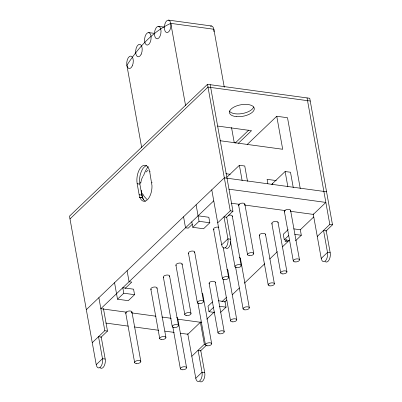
<?xml version="1.0" encoding="UTF-8"?>
<svg xmlns="http://www.w3.org/2000/svg" width="402" height="402" viewBox="0 0 402 402"><rect width="100%" height="100%" fill="white"/><g stroke="black" fill="none" stroke-linecap="round" stroke-linejoin="round"><path stroke-width="0.6" d="M140.77 182.709L141.494 179.518L142.735 176.548M140.665 183.518L140.826 182.282M145.986 172.076L148.097 170.217M325.786 231.22L332.504 224.798L309.741 98.284L207.497 84.325L69.496 216.16L96.219 364.674A6.306 3.206 -82.2 0 0 100.344 367.182A6.306 3.206 -82.2 0 0 102.49 358.684L98.53 336.68L101.224 337.047L105.183 359.051A6.306 3.206 -82.2 0 1 103.892 366.463A6.306 3.206 -82.2 0 1 99.962 367.564M69.993 218.909L207.99 87.073L310.233 101.033M150.222 171.82L149.715 171.754A12.613 6.412 -82.2 0 0 141.464 166.745A12.613 6.412 -82.2 0 0 137.172 183.739L139.645 197.488L142.534 197.668A12.613 6.412 -82.2 0 0 145.408 201.307M139.645 197.488L142.534 197.668M235.135 143.112L248.753 130.102M238.356 143.263L251.521 130.685L217.502 126.042M247.18 144.514L276.752 116.263L287.515 117.736L300.249 188.513M86.319 309.671L224.321 177.835L326.565 191.794M226.839 177.262L239.381 165.277L244.763 166.011L247.511 181.292M213.753 200.824L100.847 308.686L126.871 312.238M125.042 288.51L131.766 282.088L129.072 281.722L127.092 270.717M192.251 224.306L188.216 228.155L185.528 227.788L183.548 216.789M114.55 282.701L117.52 299.204L123.791 293.214L134.554 294.681L133.564 289.184L122.801 287.711L123.791 293.214M191.799 221.798L192.789 227.296L199.065 221.306L209.824 222.773L208.834 217.271L198.075 215.804M134.554 294.681L128.278 300.676L117.52 299.204M209.824 222.773L203.553 228.768L192.789 227.296M92.259 342.675L104.806 330.69L107.495 331.057L103.425 308.445M217.713 222.824L230.261 210.839L232.949 211.206L210.186 84.691M100.776 337.479L107.495 331.057M226.231 217.628L232.949 211.206M271.682 184.362L285.124 171.523L290.505 172.257L293.254 187.538M96.219 364.674L102.49 358.684L105.183 359.051M230.637 239.205L226.678 217.201L223.989 216.834L227.944 238.838A6.306 3.206 -82.2 0 1 225.798 247.33A6.306 3.206 -82.2 0 1 221.673 244.828L227.944 238.838L230.637 239.205A6.306 3.206 -82.2 0 1 229.346 246.617A6.306 3.206 -82.2 0 1 225.416 247.717M212.492 301.912L208.01 306.193L209 311.696L214.382 312.429M288.209 229.577L283.284 234.286L284.274 239.783L289.656 240.522M209 311.696L213.482 307.414M284.274 239.783L288.752 235.507M200.402 322.278L187.855 334.263L180.403 333.243M221.904 301.731L226.386 297.45M286.872 239.667L285.083 241.381L287.772 241.748M313.309 214.412L325.856 202.427L228.989 189.206M206.673 319.218L214.291 311.942M224.597 302.098L226.839 299.957M232.22 294.817L239.446 287.912M244.416 283.164L264.737 263.752M269.707 259.004L277.385 251.667M282.355 246.923L289.566 240.034M293.741 228.864L300.319 229.763L313.761 216.919M220.658 312.309L226.035 307.168L225.045 301.671L218.467 300.771M295.485 240.828L301.309 235.26L300.319 229.763M191.814 356.262L204.357 344.278L205.437 344.424M317.268 236.416L329.816 224.432L332.504 224.798M200.327 351.067L206.603 345.072M204.734 372.644L200.779 350.639L198.085 350.273L202.045 372.272A6.306 3.206 -82.2 0 1 199.9 380.769A6.306 3.206 -82.2 0 1 195.774 378.267L202.045 372.272L204.734 372.644A6.306 3.206 -82.2 0 1 203.583 379.82A6.306 3.206 -82.2 0 1 199.789 381.433M330.193 252.793L326.233 230.788L323.54 230.421L327.499 252.426A6.306 3.206 -82.2 0 1 325.354 260.923A6.306 3.206 -82.2 0 1 321.228 258.416L327.499 252.426L330.193 252.793A6.306 3.206 -82.2 0 1 329.037 259.973A6.306 3.206 -82.2 0 1 325.243 261.581M168.518 20.115A6.306 3.206 -82.2 0 1 169.971 29.879A6.306 3.206 -82.2 0 1 164.473 29.095A6.306 3.206 -82.2 0 1 168.518 20.115L211.568 25.994M141.665 147.474L126.881 65.315A169.815 86.319 -82.2 0 1 170.79 23.366L213.839 29.245L224.291 87.309M158.614 26.356A6.306 3.206 -82.2 0 1 160.066 36.12A6.306 3.206 -82.2 0 1 154.569 35.331A6.306 3.206 -82.2 0 1 158.614 26.356L164.147 27.11M148.71 32.592A6.306 3.206 -82.2 0 1 150.162 42.356A6.306 3.206 -82.2 0 1 144.665 41.572A6.306 3.206 -82.2 0 1 148.71 32.592L154.86 33.431M219.979 140.71L282.691 149.268L276.752 116.263M225.899 173.709L230.205 174.297M276.33 180.593L267.104 179.337L267.873 183.613M151.695 182.754L152.202 182.825M137.172 183.739L139.861 184.106L142.338 197.854M231.105 203.191L239.783 204.377M244.386 205.005L285.37 210.598M290.334 211.276L313.52 214.442M139.152 194.739L141.841 195.106M294.731 234.366L301.309 235.26M219.457 306.274L226.035 307.168M131.479 312.867L155.996 316.213M161.905 317.022L171.217 318.294M177.428 319.138L201.849 322.474M105.892 323.072L128.248 326.122M134.454 326.972L158.669 330.278M164.88 331.127L174.197 332.399M146.871 199.382L144.182 196.402L142.489 193.583M307.048 97.912L329.816 224.432M313.198 213.804L321.228 258.416M285.124 171.523L287.872 186.804M290.571 210.281L299.48 259.787M284.385 211.492L293.294 260.998M272.576 183.508L272.797 184.729M278.028 222.266L286.933 271.772M271.837 223.477L280.747 272.983M265.481 234.25L274.39 283.757M259.295 235.461L268.204 284.968M239.381 165.277L242.13 180.558M231.512 127.464L234.291 142.906M244.833 204.04L253.737 253.546M238.642 205.246L247.552 254.752M240.391 258.22L249.3 307.726M232.286 216.025L241.195 265.531M207.497 84.325L230.261 210.839M235.632 267.375L243.109 308.937M230.497 241.677L235.004 266.737M227.844 270.209L236.753 319.716M223.261 247.567L228.648 277.516M211.774 189.819L221.673 244.828M223.09 279.36L230.567 320.922M213.552 229.215L222.462 278.722M170.79 23.366L185.573 105.525M215.301 282.194L224.205 331.7M196.096 204.804L199.065 221.306M209.11 283.4L218.02 332.906M202.754 294.179L211.663 343.685M194.648 251.979L203.558 301.485M197.884 302.716L205.472 344.891M188.463 253.185L197.372 302.691M200.291 321.665L204.357 344.278M182.106 263.963L191.01 313.47M175.915 265.169L184.825 314.676M187.744 333.65L195.774 378.267M177.664 318.148L186.573 367.654M169.559 275.948L178.468 325.454M149.715 171.754L151.991 185.694A12.613 6.412 -82.2 0 1 147.403 199.749A12.613 6.412 -82.2 0 1 139.846 197.297M172.905 327.298L180.382 368.86M163.373 277.154L172.277 326.66M157.011 287.932L165.92 337.439M150.825 289.138L159.735 338.645M131.921 311.902L140.831 361.408M125.736 313.108L134.645 362.614M98.867 297.686L104.806 330.69M253.682 106.942A12.613 5.844 -10.2 0 1 242.034 113.595A12.613 5.844 -10.2 0 1 229.321 110.982M139.861 184.106A12.613 6.412 -82.2 0 1 146.604 165.679M143.444 199.799A22.075 11.221 -82.2 0 1 141.564 190.226M143.434 176.086A22.075 11.221 -82.2 0 1 148.283 166.574M210.407 26.23A6.306 3.206 -82.2 0 1 213.97 31.798M176.674 317.364A3.156 1.462 -10.2 0 1 177.458 318.902M202.07 293.505A3.156 1.462 -10.2 0 1 202.623 294.822M209.542 283.933A3.156 1.462 -10.2 0 1 211.849 281.375A3.156 1.462 -10.2 0 1 215.17 282.837M226.854 269.425A3.156 1.462 -10.2 0 1 227.713 270.853M239.401 257.441A3.156 1.462 -10.2 0 1 240.185 258.978M259.612 235.919A3.156 1.462 -10.2 0 1 262.255 233.396A3.156 1.462 -10.2 0 1 265.275 235.004M272.39 224.08A3.156 1.462 -10.2 0 1 274.466 221.477A3.156 1.462 -10.2 0 1 277.898 222.914M284.812 212.025A3.156 1.462 -10.2 0 1 287.123 209.467A3.156 1.462 -10.2 0 1 290.44 210.929M238.964 205.703A3.156 1.462 -10.2 0 1 241.602 203.186A3.156 1.462 -10.2 0 1 244.622 204.794M228.185 215.366A3.156 1.462 -10.2 0 1 231.376 215.266A3.156 1.462 -10.2 0 1 232.155 216.668M214.105 229.823A3.156 1.462 -10.2 0 1 214.673 227.743A3.156 1.462 -10.2 0 1 218.909 227.281M188.784 253.642A3.156 1.462 -10.2 0 1 191.533 251.104A3.156 1.462 -10.2 0 1 194.352 252.843M176.237 265.627A3.156 1.462 -10.2 0 1 178.875 263.109A3.156 1.462 -10.2 0 1 181.895 264.717M163.8 277.692A3.156 1.462 -10.2 0 1 166.106 275.134A3.156 1.462 -10.2 0 1 169.428 276.591M151.378 289.747A3.156 1.462 -10.2 0 1 153.343 287.164A3.156 1.462 -10.2 0 1 156.941 288.465M126.057 313.57A3.156 1.462 -10.2 0 1 128.806 311.032A3.156 1.462 -10.2 0 1 131.625 312.766M236.195 116.595A12.613 5.844 -10.2 0 0 254.305 108.485A12.613 5.844 -10.2 0 0 235.09 106.52A12.613 5.844 -10.2 0 0 236.195 116.595M141.248 54.094A6.306 3.206 -82.2 0 0 139.795 44.331A6.306 3.206 -82.2 0 0 135.75 53.31A6.306 3.206 -82.2 0 0 141.248 54.094M132.333 65.833A6.306 3.206 -82.2 0 0 130.881 56.069A6.306 3.206 -82.2 0 0 126.836 65.049A6.306 3.206 -82.2 0 0 132.333 65.833M182.041 369.77A3.156 1.462 -10.2 0 0 186.588 367.755A3.156 1.462 -10.2 0 0 181.804 367.242A3.156 1.462 -10.2 0 0 182.041 369.77M207.13 345.8A3.156 1.462 -10.2 0 0 211.678 343.785A3.156 1.462 -10.2 0 0 206.894 343.273A3.156 1.462 -10.2 0 0 207.13 345.8M219.673 333.816A3.156 1.462 -10.2 0 0 224.226 331.801A3.156 1.462 -10.2 0 0 219.442 331.288A3.156 1.462 -10.2 0 0 219.673 333.816M232.22 321.831A3.156 1.462 -10.2 0 0 236.773 319.816A3.156 1.462 -10.2 0 0 231.984 319.304A3.156 1.462 -10.2 0 0 232.22 321.831M244.768 309.847A3.156 1.462 -10.2 0 0 249.315 307.832A3.156 1.462 -10.2 0 0 244.532 307.319A3.156 1.462 -10.2 0 0 244.768 309.847M269.858 285.877A3.156 1.462 -10.2 0 0 274.405 283.862A3.156 1.462 -10.2 0 0 269.621 283.35A3.156 1.462 -10.2 0 0 269.858 285.877M282.405 273.893A3.156 1.462 -10.2 0 0 286.953 271.878A3.156 1.462 -10.2 0 0 282.169 271.365A3.156 1.462 -10.2 0 0 282.405 273.893M294.947 261.908A3.156 1.462 -10.2 0 0 299.5 259.893A3.156 1.462 -10.2 0 0 294.711 259.38A3.156 1.462 -10.2 0 0 294.947 261.908M249.205 255.662A3.156 1.462 -10.2 0 0 253.757 253.647A3.156 1.462 -10.2 0 0 248.974 253.134A3.156 1.462 -10.2 0 0 249.205 255.662M236.662 267.647A3.156 1.462 -10.2 0 0 241.21 265.632A3.156 1.462 -10.2 0 0 236.426 265.119A3.156 1.462 -10.2 0 0 236.662 267.647M224.115 279.631A3.156 1.462 -10.2 0 0 228.668 277.616A3.156 1.462 -10.2 0 0 223.884 277.104A3.156 1.462 -10.2 0 0 224.115 279.631M199.025 303.6A3.156 1.462 -10.2 0 0 203.573 301.585A3.156 1.462 -10.2 0 0 198.789 301.073A3.156 1.462 -10.2 0 0 199.025 303.6M186.478 315.585A3.156 1.462 -10.2 0 0 191.03 313.57A3.156 1.462 -10.2 0 0 186.247 313.063A3.156 1.462 -10.2 0 0 186.478 315.585M173.935 327.57A3.156 1.462 -10.2 0 0 178.483 325.555A3.156 1.462 -10.2 0 0 173.699 325.047A3.156 1.462 -10.2 0 0 173.935 327.57M161.388 339.554A3.156 1.462 -10.2 0 0 165.941 337.544A3.156 1.462 -10.2 0 0 161.157 337.032A3.156 1.462 -10.2 0 0 161.388 339.554M136.298 363.529A3.156 1.462 -10.2 0 0 140.846 361.514A3.156 1.462 -10.2 0 0 136.062 361.001A3.156 1.462 -10.2 0 0 136.298 363.529"/></g></svg>
